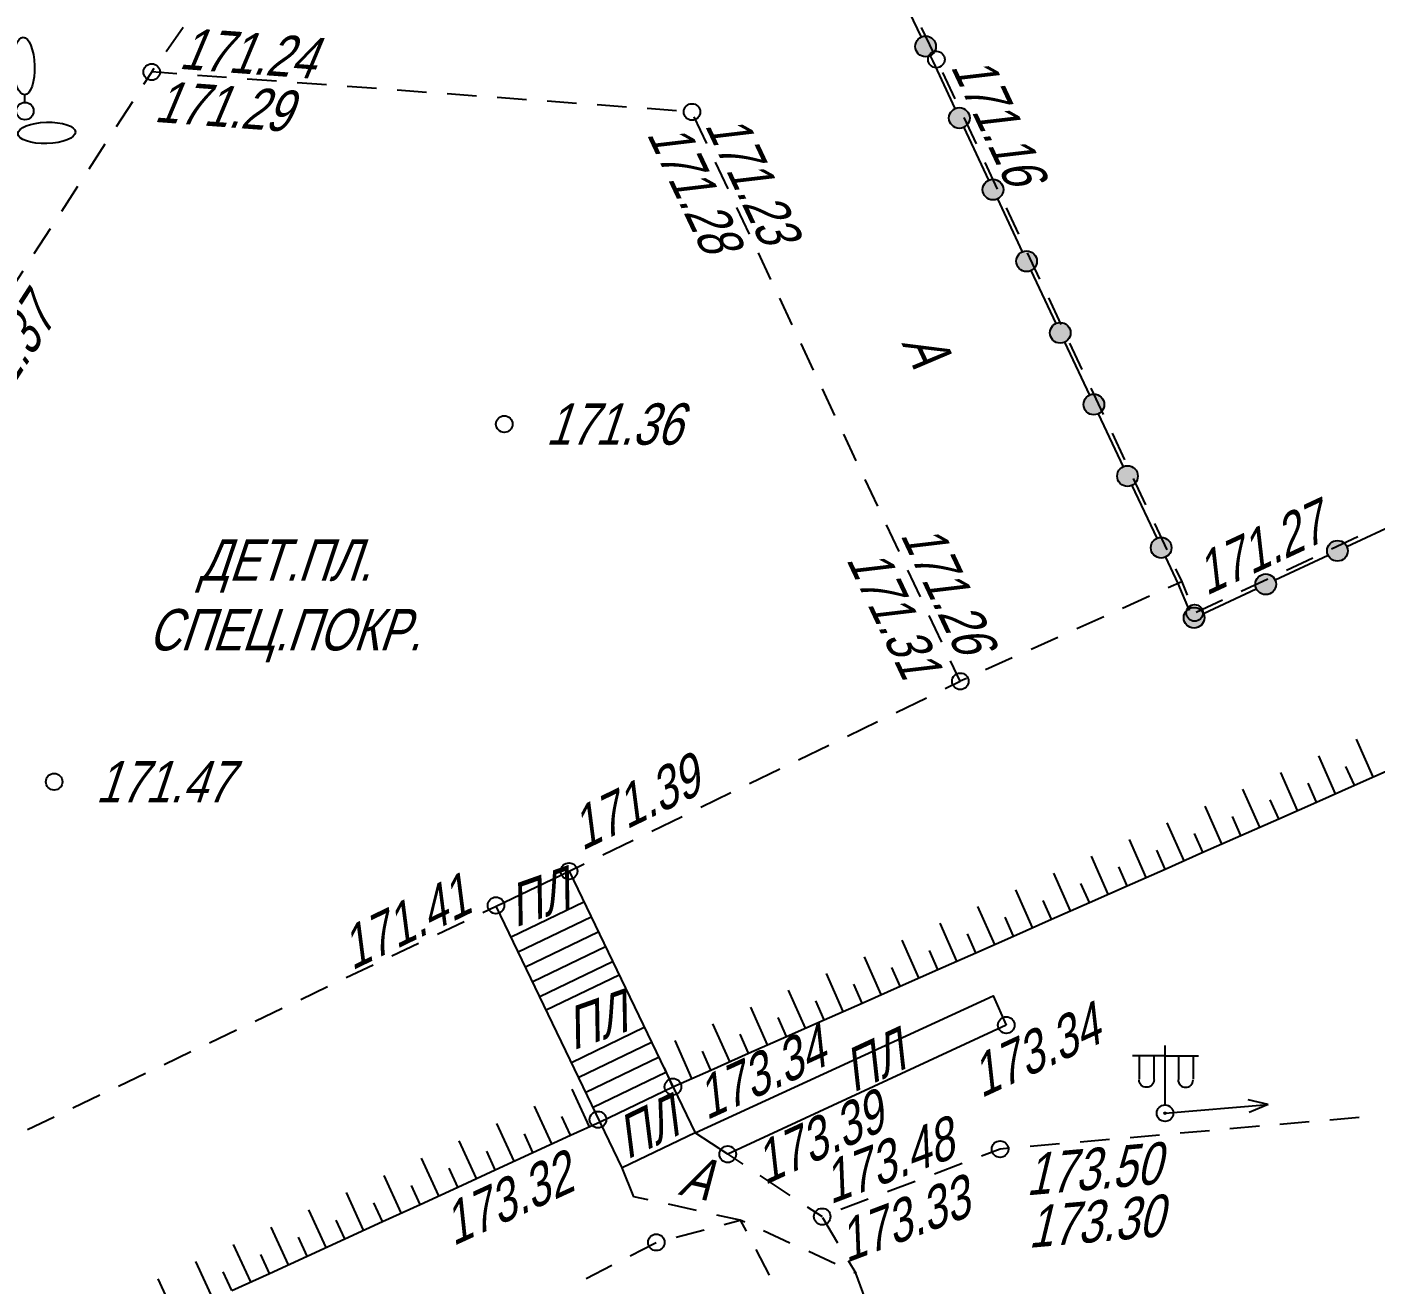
# Model space of a CAD drawing. Header units: metres. Extents: x -584 to -429, y 22748 to 22926.
# Drawn here: x -549.19 to -516.63, y 22834.98 to 22865.34 of the extents above; entities that cross this region are included whole.
import ezdxf

# ---------------------------------------------------------------- set-up
doc = ezdxf.new("R2010")
doc.units = ezdxf.units.M
doc.header["$MEASUREMENT"] = 0
for name, color, linetype, lineweight in [('Внутреннее заполнение', 7, 'Continuous', 25), ('Горизонтали', 7, 'Continuous', 25), ('Граница площадки', 7, 'Continuous', 25), ('Граница улицы', 7, 'Continuous', 25), ('Ограды', 7, 'Continuous', 25), ('Отдельно стоящее дерево', 7, 'Continuous', 25), ('Откосы', 7, 'Continuous', 25), ('Пояснительные подписи', 7, 'Continuous', 25), ('Фонари', 7, 'Continuous', 25)]:
    doc.layers.add(name, color=color, linetype=linetype, lineweight=lineweight)
doc.styles.add('Style-RUSSIAN_1251 I 0.32289', font='RUSSIAN_1251.shx', dxfattribs={"oblique": 18.5})

# ---------------------------------------------------------------- blocks, each defined once
blk = doc.blocks.new('msdElementTypeLineString_13')
at = {"layer": 'Откосы', "color": 7, "linetype": 'Continuous', "lineweight": 25}
for p, q in [((0, 20.464), (0.136, 20.129)), ((0.323, 19.666), (0.594, 18.996)), ((0.781, 18.532), (1.052, 17.863)), ((1.24, 17.399), (1.511, 16.729)), ((1.698, 16.266), (1.969, 15.596)), ((2.156, 15.133), (2.427, 14.463)), ((2.615, 14), (2.885, 13.33)), ((3.073, 12.866), (3.344, 12.197)), ((3.531, 11.733), (3.802, 11.064)), ((3.989, 10.6), (4.26, 9.93)), ((4.448, 9.467), (4.719, 8.797)), ((4.906, 8.334), (5.177, 7.664)), ((6.248, 4.921), (6.5, 4.244)), ((6.675, 3.776), (6.927, 3.099)), ((7.101, 2.63), (7.354, 1.953)), ((7.528, 1.485), (7.78, 0.808)), ((7.955, 0.339), (8.081, 0.001))]:
    blk.add_line(p, q, dxfattribs=at)
at = {"layer": 'Откосы', "color": 7, "linetype": 'Continuous', "lineweight": 25, "flags": 128}
for points in [[(5.364, 7.2), (5.571, 6.689), (5.633, 6.53)], [(5.814, 6.064), (6.011, 5.556), (6.073, 5.39)]]:
    blk.add_lwpolyline(points, dxfattribs=at)
blk = doc.blocks.new('FONAR6_1')
at = {"layer": 'Фонари', "color": 7, "linetype": 'Continuous', "lineweight": 25}
for p, q in [((0.004, 0.2), (0.004, 1.639)), ((0.004, 1.386), (-0.784, 1.386)), ((-0.627, 1.376), (-0.627, 0.821)), ((-0.273, 1.369), (-0.273, 0.814)), ((0.018, 1.386), (0.806, 1.386)), ((0.323, 1.369), (0.323, 0.814)), ((0.677, 1.376), (0.677, 0.821))]:
    blk.add_line(p, q, dxfattribs=at)
at = {"layer": 'Фонари', "color": 7, "linetype": 'Continuous', "lineweight": 25, "extrusion": (0, 0, -1)}
blk.add_arc((0.447, 0.807), 0.181, 180, 0, dxfattribs=at)
at = {"layer": 'Фонари', "color": 7, "linetype": 'Continuous', "lineweight": 25}
for centre, radius, start, end in [((0.497, 0.807), 0.181, 180, 0), ((0, 0), 0.2, 0, 360), ((0, 0), 0.02, 0, 360)]:
    blk.add_arc(centre, radius, start, end, dxfattribs=at)
blk = doc.blocks.new('STRFON_40')
at = {"layer": 'Фонари', "color": 7, "linetype": 'Continuous', "lineweight": 25, "flags": 128}
for points in [[(0, 0), (2.5, 0)], [(2.5, 0), (2.025, 0.157)], [(2.5, 0), (2.025, -0.156)]]:
    blk.add_lwpolyline(points, dxfattribs=at)
blk = doc.blocks.new('PIKET_123')
at = {"layer": 'Горизонтали', "color": 7, "linetype": 'Continuous', "lineweight": 25}
blk.add_arc((0, 0), 0.2, 0, 360, dxfattribs=at)
blk = doc.blocks.new('PIKET_124')
at = {"layer": 'Горизонтали', "color": 7, "linetype": 'Continuous', "lineweight": 25}
blk.add_arc((0, 0), 0.2, 0, 360, dxfattribs=at)
blk = doc.blocks.new('DEREVO_150')
at = {"layer": 'Отдельно стоящее дерево', "color": 7, "linetype": 'Continuous', "lineweight": 25, "flags": 128}
blk.add_lwpolyline([(-0.007, 0.21), (-0.007, 0.393)], dxfattribs=at)
at = {"layer": 'Отдельно стоящее дерево', "color": 7, "linetype": 'Continuous', "lineweight": 25}
blk.add_arc((0, 0), 0.21, 0, 360, dxfattribs=at)
blk.add_ellipse((-0.025, 1.088), major_axis=(-0.019, 0.695), ratio=0.369829, dxfattribs=at)
blk = doc.blocks.new('DEREVO_151')
at = {"layer": 'Отдельно стоящее дерево', "color": 7, "linetype": 'Continuous', "lineweight": 25, "flags": 128}
blk.add_lwpolyline([(-0.007, 0.21), (-0.007, 0.393)], dxfattribs=at)
at = {"layer": 'Отдельно стоящее дерево', "color": 7, "linetype": 'Continuous', "lineweight": 25}
blk.add_arc((0, 0), 0.21, 0, 360, dxfattribs=at)
blk.add_ellipse((-0.025, 1.088), major_axis=(-0.019, 0.695), ratio=0.369829, dxfattribs=at)
blk = doc.blocks.new('msdElementTypeShape')
at = {"layer": 'Граница площадки', "color": 7, "linetype": 'Continuous', "lineweight": 25}
for p, q in [((6.444, 14.141), (6.748, 13.506)), ((6.961, 13.054), (7.26, 12.417)), ((7.473, 11.964), (7.772, 11.327)), ((7.984, 10.875), (8.284, 10.238)), ((8.496, 9.785), (8.795, 9.148)), ((9.008, 8.696), (9.307, 8.059)), ((9.52, 7.606), (9.819, 6.969)), ((10.031, 6.516), (10.33, 5.879)), ((10.543, 5.427), (10.842, 4.79)), ((11.055, 4.337), (11.354, 3.7)), ((11.566, 3.248), (11.865, 2.611)), ((12.078, 2.158), (12.377, 1.521)), ((16.359, 1.544), (16.997, 1.842)), ((15.269, 1.035), (15.906, 1.333)), ((12.59, 1.068), (12.739, 0.75)), ((12.739, 0.75), (12.874, 0.425)), ((14.178, 0.526), (14.815, 0.824)), ((13.087, 0.017), (13.725, 0.315))]:
    blk.add_line(p, q, dxfattribs=at)
blk = doc.blocks.new('msdElementTypeShape_1')
at = {"layer": 'Ограды', "linetype": 'Continuous', "lineweight": 25}
h = blk.add_hatch(color=7, dxfattribs=at)
edge = h.paths.add_edge_path()
edge.add_arc((6.937, 14.067), 0.25, 0, 360)
h = blk.add_hatch(color=7, dxfattribs=at)
edge = h.paths.add_edge_path()
edge.add_arc((7.751, 12.338), 0.25, 0, 360)
h = blk.add_hatch(color=7, dxfattribs=at)
edge = h.paths.add_edge_path()
edge.add_arc((8.564, 10.608), 0.25, 0, 360)
h = blk.add_hatch(color=7, dxfattribs=at)
edge = h.paths.add_edge_path()
edge.add_arc((9.376, 8.879), 0.25, 0, 360)
h = blk.add_hatch(color=7, dxfattribs=at)
edge = h.paths.add_edge_path()
edge.add_arc((10.189, 7.149), 0.25, 0, 360)
h = blk.add_hatch(color=7, dxfattribs=at)
edge = h.paths.add_edge_path()
edge.add_arc((11.001, 5.419), 0.25, 0, 360)
h = blk.add_hatch(color=7, dxfattribs=at)
edge = h.paths.add_edge_path()
edge.add_arc((11.813, 3.689), 0.25, 0, 360)
h = blk.add_hatch(color=7, dxfattribs=at)
edge = h.paths.add_edge_path()
edge.add_arc((12.626, 1.959), 0.25, 0, 360)
h = blk.add_hatch(color=7, dxfattribs=at)
edge = h.paths.add_edge_path()
edge.add_arc((16.884, 1.884), 0.25, 0, 360)
h = blk.add_hatch(color=7, dxfattribs=at)
edge = h.paths.add_edge_path()
edge.add_arc((15.152, 1.076), 0.25, 0, 360)
h = blk.add_hatch(color=7, dxfattribs=at)
edge = h.paths.add_edge_path()
edge.add_arc((13.42, 0.268), 0.25, 0, 360)
at = {"layer": 'Ограды', "color": 7, "linetype": 'Continuous', "lineweight": 25}
for p, q in [((6.22, 15.566), (6.829, 14.293)), ((7.858, 12.112), (8.457, 10.835)), ((8.67, 10.382), (9.27, 9.105)), ((9.482, 8.653), (10.082, 7.375)), ((10.295, 6.923), (10.895, 5.645)), ((11.107, 5.193), (11.707, 3.916)), ((11.92, 3.463), (12.519, 2.186)), ((17.11, 1.99), (18.389, 2.587)), ((12.732, 1.733), (13.032, 1.095)), ((15.378, 1.182), (16.657, 1.778)), ((13.032, 1.095), (13.302, 0.443)), ((13.646, 0.374), (14.925, 0.97))]:
    blk.add_line(p, q, dxfattribs=at)
at = {"layer": 'Ограды', "color": 7, "linetype": 'Continuous', "lineweight": 25, "flags": 128}
blk.add_lwpolyline([(7.044, 13.842), (7.107, 13.709), (7.645, 12.565)], dxfattribs=at)
at = {"layer": 'Ограды', "color": 7, "linetype": 'Continuous', "lineweight": 25}
for centre in [(6.937, 14.067), (6.937, 14.067), (7.751, 12.338), (7.751, 12.338), (8.564, 10.608), (8.564, 10.608), (9.376, 8.879), (9.376, 8.879), (10.189, 7.149), (10.189, 7.149), (11.001, 5.419), (11.001, 5.419), (11.813, 3.689), (11.813, 3.689), (12.626, 1.959), (12.626, 1.959), (16.884, 1.884), (16.884, 1.884), (15.152, 1.076), (15.152, 1.076), (13.42, 0.268), (13.42, 0.268)]:
    blk.add_circle(centre, 0.25, dxfattribs=at)
blk = doc.blocks.new('msdElementTypeLine_2')
at = {"layer": 'Граница площадки', "color": 7, "linetype": 'Continuous', "lineweight": 25}
for p, q in [((9.083, 4.41), (9.449, 4.587)), ((7.902, 3.836), (8.633, 4.191)), ((6.721, 3.263), (7.452, 3.618)), ((5.54, 2.69), (6.271, 3.045)), ((4.359, 2.116), (5.09, 2.471)), ((3.178, 1.543), (3.909, 1.898)), ((1.997, 0.97), (2.728, 1.325)), ((0.816, 0.397), (1.547, 0.752)), ((0, 0.001), (0.366, 0.178))]:
    blk.add_line(p, q, dxfattribs=at)
blk = doc.blocks.new('PIKET_137')
at = {"layer": 'Горизонтали', "color": 7, "linetype": 'Continuous', "lineweight": 25}
blk.add_arc((0, 0), 0.2, 0, 360, dxfattribs=at)
blk = doc.blocks.new('PIKET_138')
at = {"layer": 'Горизонтали', "color": 7, "linetype": 'Continuous', "lineweight": 25}
blk.add_arc((0, 0), 0.2, 0, 360, dxfattribs=at)
blk = doc.blocks.new('PIKET_142')
at = {"layer": 'Горизонтали', "color": 7, "linetype": 'Continuous', "lineweight": 25}
blk.add_arc((0, 0), 0.2, 0, 360, dxfattribs=at)
blk = doc.blocks.new('PIKET_143')
at = {"layer": 'Горизонтали', "color": 7, "linetype": 'Continuous', "lineweight": 25}
blk.add_arc((0, 0), 0.2, 0, 360, dxfattribs=at)
blk = doc.blocks.new('PIKET_144')
at = {"layer": 'Горизонтали', "color": 7, "linetype": 'Continuous', "lineweight": 25}
blk.add_arc((0, 0), 0.2, 0, 360, dxfattribs=at)
blk = doc.blocks.new('msdElementTypeLineString_25')
at = {"layer": 'Откосы', "color": 7, "linetype": 'Continuous', "lineweight": 25}
for p, q in [((12.87, 49.343), (12.453, 50.252)), ((11.961, 48.926), (11.544, 49.835)), ((12.415, 49.135), (12.207, 49.589)), ((11.052, 48.51), (10.635, 49.419)), ((11.506, 48.718), (11.298, 49.172)), ((12.415, 49.135), (13.128, 49.462)), ((10.143, 48.093), (9.726, 49.002)), ((11.506, 48.718), (12.415, 49.135)), ((9.234, 47.676), (8.817, 48.585)), ((10.597, 48.301), (10.389, 48.756)), ((10.597, 48.301), (11.506, 48.718)), ((9.688, 47.884), (9.48, 48.339)), ((9.688, 47.884), (10.597, 48.301)), ((8.325, 47.259), (7.908, 48.168)), ((8.779, 47.467), (8.571, 47.922)), ((8.779, 47.467), (9.688, 47.884)), ((7.416, 46.842), (6.999, 47.751)), ((6.507, 46.425), (6.09, 47.334)), ((7.871, 47.051), (7.662, 47.505)), ((7.871, 47.051), (8.779, 47.467)), ((5.598, 46.009), (5.181, 46.918)), ((6.962, 46.634), (6.753, 47.088)), ((6.962, 46.634), (7.871, 47.051)), ((6.053, 46.217), (5.844, 46.672)), ((6.053, 46.217), (6.962, 46.634)), ((4.689, 45.592), (4.272, 46.501)), ((5.144, 45.8), (4.935, 46.255)), ((3.78, 45.175), (3.363, 46.084)), ((5.144, 45.8), (6.053, 46.217)), ((2.871, 44.758), (2.454, 45.667)), ((4.235, 45.383), (4.026, 45.838)), ((4.235, 45.383), (5.144, 45.8))]:
    blk.add_line(p, q, dxfattribs=at)
blk = doc.blocks.new('msdElementTypeLine_3')
at = {"layer": 'Граница улицы', "color": 7, "linetype": 'Continuous', "lineweight": 25}
for p, q in [((0.001, 1.508), (0.363, 1.269)), ((0.78, 0.993), (1.503, 0.515)), ((1.921, 0.24), (2.283, 0.001))]:
    blk.add_line(p, q, dxfattribs=at)
blk = doc.blocks.new('PIKET_165')
at = {"layer": 'Горизонтали', "color": 7, "linetype": 'Continuous', "lineweight": 25}
blk.add_arc((0, 0), 0.2, 0, 360, dxfattribs=at)
blk = doc.blocks.new('PIKET_170')
at = {"layer": 'Горизонтали', "color": 7, "linetype": 'Continuous', "lineweight": 25}
blk.add_arc((0, 0), 0.2, 0, 360, dxfattribs=at)
blk = doc.blocks.new('PIKET_171')
at = {"layer": 'Горизонтали', "color": 7, "linetype": 'Continuous', "lineweight": 25}
blk.add_arc((0, 0), 0.2, 0, 360, dxfattribs=at)
blk = doc.blocks.new('PIKET_172')
at = {"layer": 'Горизонтали', "color": 7, "linetype": 'Continuous', "lineweight": 25}
blk.add_arc((0, 0), 0.2, 0, 360, dxfattribs=at)
blk = doc.blocks.new('PIKET_173')
at = {"layer": 'Горизонтали', "color": 7, "linetype": 'Continuous', "lineweight": 25}
blk.add_arc((0, 0), 0.2, 0, 360, dxfattribs=at)
blk = doc.blocks.new('PIKET_174')
at = {"layer": 'Горизонтали', "color": 7, "linetype": 'Continuous', "lineweight": 25}
blk.add_arc((0, 0), 0.2, 0, 360, dxfattribs=at)
blk = doc.blocks.new('PIKET_191')
at = {"layer": 'Горизонтали', "color": 7, "linetype": 'Continuous', "lineweight": 25}
blk.add_arc((0, 0), 0.2, 0, 360, dxfattribs=at)
blk = doc.blocks.new('PIKET_192')
at = {"layer": 'Горизонтали', "color": 7, "linetype": 'Continuous', "lineweight": 25}
blk.add_arc((0, 0), 0.2, 0, 360, dxfattribs=at)
blk = doc.blocks.new('PIKET_193')
at = {"layer": 'Горизонтали', "color": 7, "linetype": 'Continuous', "lineweight": 25}
blk.add_arc((0, 0), 0.2, 0, 360, dxfattribs=at)
blk = doc.blocks.new('msdElementTypeLineString_32')
at = {"layer": 'Граница улицы', "color": 7, "linetype": 'Continuous', "lineweight": 25}
for p, q in [((10.513, 55.664), (10.171, 55.74)), ((11.684, 55.405), (11.001, 55.556)), ((11.189, 54.762), (11.866, 54.94)), ((13.939, 54.62), (13.302, 54.912)), ((10.083, 54.313), (10.706, 54.633)), ((13.111, 54.466), (13.439, 53.848)), ((15.029, 54.12), (14.393, 54.412)), ((9.015, 53.766), (9.638, 54.085))]:
    blk.add_line(p, q, dxfattribs=at)
at = {"layer": 'Граница улицы', "color": 7, "linetype": 'Continuous', "lineweight": 25, "flags": 128}
for points in [[(12.848, 55.121), (12.739, 55.171), (12.172, 55.297)], [(12.349, 55.068), (12.739, 55.171), (12.878, 54.908)], [(15.752, 53.279), (15.527, 53.891), (15.484, 53.911)]]:
    blk.add_lwpolyline(points, dxfattribs=at)
blk = doc.blocks.new('msdElementTypeLineString_37')
at = {"layer": 'Граница улицы', "color": 7, "linetype": 'Continuous', "lineweight": 25}
for p, q in [((11.767, 3.654), (11.058, 3.592)), ((12.974, 3.76), (12.265, 3.698)), ((8.146, 3.336), (7.438, 3.273)), ((9.353, 3.442), (8.644, 3.38)), ((10.56, 3.548), (9.851, 3.486)), ((5.733, 3.124), (5.024, 3.061)), ((6.94, 3.23), (6.231, 3.167)), ((3.379, 2.649), (2.714, 2.396)), ((2.247, 2.219), (1.581, 1.967)), ((1.114, 1.789), (0.449, 1.537)), ((0.011, 1.349), (0.374, 0.737)), ((0.628, 0.307), (0.81, 0))]:
    blk.add_line(p, q, dxfattribs=at)
at = {"layer": 'Граница улицы', "color": 7, "linetype": 'Continuous', "lineweight": 25, "flags": 128}
blk.add_lwpolyline([(4.526, 3.018), (4.298, 2.997), (3.847, 2.826)], dxfattribs=at)
blk = doc.blocks.new('msdElementTypeLineString_42')
at = {"layer": 'Граница улицы', "color": 7, "linetype": 'Continuous', "lineweight": 25}
for p, q in [((0.349, 15.214), (0.756, 15.797)), ((1.81, 14.583), (1.102, 14.635)), ((3.018, 14.494), (2.309, 14.546)), ((4.225, 14.404), (3.516, 14.457)), ((5.433, 14.315), (4.724, 14.367)), ((6.64, 14.225), (5.931, 14.278)), ((7.848, 14.136), (7.139, 14.188)), ((9.055, 14.047), (8.346, 14.099)), ((10.263, 13.957), (9.554, 14.01)), ((11.47, 13.868), (10.761, 13.92)), ((12.678, 13.778), (11.969, 13.831)), ((13.407, 12.993), (13.104, 13.636)), ((13.923, 11.898), (13.62, 12.541)), ((14.439, 10.803), (14.136, 11.446)), ((14.956, 9.708), (14.653, 10.35)), ((15.472, 8.612), (15.169, 9.255)), ((15.988, 7.517), (15.685, 8.16)), ((16.504, 6.422), (16.201, 7.065)), ((17.02, 5.327), (16.717, 5.97)), ((17.537, 4.231), (17.234, 4.874)), ((18.053, 3.136), (17.75, 3.779)), ((18.569, 2.041), (18.266, 2.684)), ((24.88, 2.402), (24.556, 2.256)), ((24.1, 2.052), (23.452, 1.76)), ((19.085, 0.946), (18.782, 1.589)), ((22.995, 1.556), (22.347, 1.265)), ((21.891, 1.06), (21.242, 0.769)), ((20.786, 0.564), (20.138, 0.273))]:
    blk.add_line(p, q, dxfattribs=at)
at = {"layer": 'Граница улицы', "color": 7, "linetype": 'Continuous', "lineweight": 25, "flags": 128}
for points in [[(0.603, 14.672), (0.001, 14.717), (0.062, 14.805)], [(19.682, 0.068), (19.531, 0), (19.298, 0.493)]]:
    blk.add_lwpolyline(points, dxfattribs=at)
blk = doc.blocks.new('msdElementTypeLineString_43')
at = {"layer": 'Граница площадки', "color": 7, "linetype": 'Continuous', "lineweight": 25}
for p, q in [((11.982, 27.207), (11.786, 26.905)), ((11.515, 26.486), (11.124, 25.882)), ((10.852, 25.463), (10.462, 24.859)), ((10.19, 24.44), (9.799, 23.836)), ((9.527, 23.417), (9.137, 22.814)), ((8.865, 22.394), (8.474, 21.791)), ((8.203, 21.371), (7.812, 20.768)), ((7.54, 20.348), (7.149, 19.745)), ((6.212, 18.304), (5.817, 17.704)), ((5.542, 17.286), (5.148, 16.685)), ((4.873, 16.267), (4.479, 15.667)), ((4.204, 15.249), (3.809, 14.648)), ((3.535, 14.23), (3.14, 13.629)), ((2.866, 13.212), (2.471, 12.611)), ((2.196, 12.193), (1.802, 11.592)), ((1.527, 11.175), (1.133, 10.574)), ((0.858, 10.156), (0.463, 9.555)), ((0.461, 8.106), (0.839, 7.495)), ((1.103, 7.07), (1.481, 6.459)), ((19.981, 6.903), (20.305, 7.058)), ((18.881, 6.379), (19.529, 6.688)), ((1.744, 6.034), (2.123, 5.423)), ((17.78, 5.855), (18.429, 6.164)), ((16.68, 5.332), (17.329, 5.641)), ((2.386, 4.998), (2.764, 4.387)), ((15.579, 4.808), (16.228, 5.117)), ((14.479, 4.284), (15.128, 4.593)), ((3.028, 3.962), (3.406, 3.351)), ((13.379, 3.76), (14.027, 4.069)), ((12.278, 3.236), (12.927, 3.545)), ((11.178, 2.713), (11.827, 3.021)), ((3.67, 2.926), (4.048, 2.315)), ((10.077, 2.189), (10.726, 2.498)), ((8.977, 1.665), (9.626, 1.974)), ((4.311, 1.89), (4.69, 1.279)), ((7.877, 1.141), (8.526, 1.45)), ((4.953, 0.854), (5.331, 0.243)), ((6.776, 0.617), (7.425, 0.926)), ((5.676, 0.093), (6.325, 0.402))]:
    blk.add_line(p, q, dxfattribs=at)
at = {"layer": 'Граница площадки', "color": 7, "linetype": 'Continuous', "lineweight": 25, "flags": 128}
for points in [[(6.878, 19.325), (6.563, 18.839), (6.486, 18.722)], [(0.189, 9.137), (0, 8.85), (0.197, 8.531)]]:
    blk.add_lwpolyline(points, dxfattribs=at)
blk = doc.blocks.new('msdElementTypeLineString_55')
at = {"layer": 'Откосы', "color": 7, "linetype": 'Continuous', "lineweight": 25}
for p, q in [((17.92, 8.484), (17.515, 9.398)), ((17.005, 8.079), (16.601, 8.994)), ((16.091, 7.675), (15.686, 8.59)), ((17.463, 8.282), (17.26, 8.739)), ((17.463, 8.282), (18.377, 8.686)), ((15.176, 7.27), (14.772, 8.185)), ((16.548, 7.877), (16.346, 8.334)), ((16.548, 7.877), (17.463, 8.282)), ((15.634, 7.473), (15.431, 7.93)), ((15.634, 7.473), (16.548, 7.877)), ((14.262, 6.866), (13.857, 7.781)), ((14.719, 7.068), (14.517, 7.525)), ((13.347, 6.461), (12.943, 7.376)), ((14.719, 7.068), (15.634, 7.473)), ((12.433, 6.057), (12.028, 6.972)), ((13.804, 6.664), (13.602, 7.121)), ((13.804, 6.664), (14.719, 7.068)), ((11.518, 5.652), (11.114, 6.567)), ((12.89, 6.259), (12.688, 6.717)), ((12.89, 6.259), (13.804, 6.664)), ((11.975, 5.855), (11.773, 6.312)), ((11.975, 5.855), (12.89, 6.259)), ((10.604, 5.248), (10.199, 6.163)), ((11.061, 5.45), (10.859, 5.908)), ((9.689, 4.844), (9.285, 5.758)), ((11.061, 5.45), (11.975, 5.855)), ((8.775, 4.439), (8.37, 5.354)), ((10.146, 5.046), (9.944, 5.503)), ((10.146, 5.046), (11.061, 5.45)), ((7.86, 4.035), (7.455, 4.949)), ((9.232, 4.641), (9.03, 5.099)), ((9.232, 4.641), (10.146, 5.046)), ((8.317, 4.237), (8.115, 4.694)), ((8.317, 4.237), (9.232, 4.641)), ((6.945, 3.63), (6.541, 4.545)), ((7.403, 3.832), (7.2, 4.29)), ((7.403, 3.832), (8.317, 4.237)), ((6.031, 3.226), (5.626, 4.14)), ((5.116, 2.821), (4.712, 3.736)), ((6.488, 3.428), (6.286, 3.885)), ((6.488, 3.428), (7.403, 3.832)), ((4.202, 2.417), (3.797, 3.331)), ((5.574, 3.023), (5.371, 3.481)), ((5.574, 3.023), (6.488, 3.428)), ((4.659, 2.619), (4.457, 3.076)), ((4.659, 2.619), (5.574, 3.023)), ((3.287, 2.012), (2.883, 2.927)), ((3.745, 2.214), (3.542, 2.672)), ((3.745, 2.214), (4.659, 2.619)), ((2.373, 1.608), (1.968, 2.522)), ((1.458, 1.203), (1.054, 2.118)), ((2.83, 1.81), (2.628, 2.267)), ((2.83, 1.81), (3.745, 2.214)), ((1.915, 1.405), (1.713, 1.863)), ((1.915, 1.405), (2.83, 1.81)), ((1.001, 1.001), (0.799, 1.458)), ((1.001, 1.001), (1.915, 1.405))]:
    blk.add_line(p, q, dxfattribs=at)

msp = doc.modelspace()

# ---------------------------------------------------------------- linework, layer by layer
at = {"layer": 'Внутреннее заполнение', "color": 7, "linetype": 'Continuous', "lineweight": 25}
for p, q in [((-537.497, 22843.362), (-535.739, 22844.208)), ((-537.323, 22843.002), (-535.565, 22843.848)), ((-537.15, 22842.641), (-535.392, 22843.487)), ((-536.976, 22842.281), (-535.218, 22843.127)), ((-536.803, 22841.92), (-535.045, 22842.767)), ((-535.864, 22839.971), (-534.106, 22840.818)), ((-535.691, 22839.611), (-533.933, 22840.457)), ((-535.517, 22839.25), (-533.759, 22840.097))]:
    msp.add_line(p, q, dxfattribs=at)
at = {"layer": 'Граница площадки', "color": 7, "linetype": 'Continuous', "lineweight": 25}
for p, q in [((-536.647, 22841.597), (-534.889, 22842.444)), ((-536.038, 22840.332), (-534.28, 22841.178)), ((-535.347, 22838.897), (-533.589, 22839.743)), ((-534.529, 22837.088), (-534.811, 22837.784))]:
    msp.add_line(p, q, dxfattribs=at)
at = {"layer": 'Граница площадки', "color": 7, "linetype": 'Continuous', "lineweight": 25, "flags": 128}
for points in [[(-533.054, 22838.631), (-534.811, 22837.784), (-537.854, 22844.104), (-536.096, 22844.95), (-533.054, 22838.631)], [(-525.537, 22841.232), (-532.264, 22838.113), (-533.054, 22838.631), (-525.853, 22841.936), (-525.537, 22841.232)]]:
    msp.add_lwpolyline(points, dxfattribs=at)

# ---------------------------------------------------------------- block references
at = {"layer": 'Горизонтали', "color": 7, "linetype": 'Continuous', "lineweight": 25}
for name, p in [('PIKET_137', (-527.223, 22864.555)), ('PIKET_142', (-546.177, 22864.253)), ('PIKET_143', (-533.128, 22863.287)), ('PIKET_123', (-537.663, 22855.749)), ('PIKET_138', (-520.987, 22851.188)), ('PIKET_144', (-526.647, 22849.536)), ('PIKET_124', (-548.535, 22847.11)), ('PIKET_192', (-536.096, 22844.95)), ('PIKET_193', (-537.863, 22844.123)), ('PIKET_165', (-525.537, 22841.232)), ('PIKET_172', (-533.589, 22839.743)), ('PIKET_171', (-535.4, 22838.949)), ('PIKET_191', (-532.264, 22838.113)), ('PIKET_174', (-525.685, 22838.236)), ('PIKET_173', (-529.982, 22836.606)), ('PIKET_170', (-533.989, 22835.984))]:
    msp.add_blockref(name, p, dxfattribs=at)
at = {"layer": 'Граница площадки', "color": 7, "linetype": 'Continuous', "lineweight": 25}
for name, p in [('msdElementTypeShape', (-534.037, 22851.188)), ('msdElementTypeLineString_43', (-558.159, 22837.046)), ('msdElementTypeLine_2', (-536.096, 22844.949))]:
    msp.add_blockref(name, p, dxfattribs=at)
at = {"layer": 'Граница улицы', "color": 7, "linetype": 'Continuous', "lineweight": 25}
for name, p in [('msdElementTypeLineString_42', (-546.178, 22849.536)), ('msdElementTypeLineString_37', (-529.983, 22835.239)), ('msdElementTypeLine_3', (-532.265, 22836.605)), ('msdElementTypeLineString_32', (-544.7, 22781.348))]:
    msp.add_blockref(name, p, dxfattribs=at)
at = {"layer": 'Ограды', "color": 7, "linetype": 'Continuous', "lineweight": 25}
msp.add_blockref('msdElementTypeShape_1', (-534.421, 22850.803), dxfattribs=at)
at = {"layer": 'Отдельно стоящее дерево', "color": 7, "linetype": 'Continuous', "lineweight": 25}
msp.add_blockref('DEREVO_151', (-549.24, 22863.309), dxfattribs=at)
at = {"layer": 'Отдельно стоящее дерево', "color": 7, "linetype": 'Continuous', "lineweight": 25, "rotation": 270}
msp.add_blockref('DEREVO_150', (-549.803, 22862.756), dxfattribs=at)
at = {"layer": 'Откосы', "color": 7, "linetype": 'Continuous', "lineweight": 25}
for name, p in [('msdElementTypeLineString_55', (-534.59, 22838.742)), ('msdElementTypeLineString_25', (-548.475, 22789.435)), ('msdElementTypeLineString_13', (-552.678, 22816.583))]:
    msp.add_blockref(name, p, dxfattribs=at)
at = {"layer": 'Фонари', "color": 7, "linetype": 'Continuous', "lineweight": 25}
msp.add_blockref('FONAR6_1', (-521.701, 22839.104), dxfattribs=at)
at = {"layer": 'Фонари', "color": 7, "linetype": 'Continuous', "lineweight": 25, "xscale": 1.000001307226146, "yscale": 1.000001307226146, "zscale": 1.000001307226146, "rotation": 4.806781172955808}
msp.add_blockref('STRFON_40', (-521.701, 22839.104), dxfattribs=at)

# ---------------------------------------------------------------- texts
at = {"layer": 'Горизонтали', "color": 7, "linetype": 'Continuous', "lineweight": 25, "style": 'Style-RUSSIAN_1251 I 0.32289', "oblique": 18.5, "width": 0.8}
for s, rotation, p in [('171.24', 355.7651, (-545.535, 22864.33)), ('171.16', 295.1561, (-526.888, 22864.385)), ('171.29', 355.7651, (-546.135, 22863.049)), ('171.23', 295.2356, (-532.827, 22862.971)), ('171.28', 295.2356, (-534.23, 22862.757)), ('171.37', 57.0738, (-550.218, 22855.596)), ('171.27', 25.013, (-520.704, 22851.595)), ('171.26', 295.2356, (-528.103, 22853.073)), ('171.31', 295.2356, (-529.411, 22852.484)), ('171.39', 25.8917, (-535.779, 22845.434)), ('171.41', 25.8917, (-541.339, 22842.546)), ('173.34', 24.877, (-526.14, 22839.462)), ('173.34', 24.6339, (-532.775, 22838.929)), ('173.39', 24.877, (-531.368, 22837.361)), ('173.48', 20.7789, (-529.78, 22836.9)), ('173.32', 24.6339, (-538.893, 22835.889)), ('173.50', 5.0234, (-525.051, 22837.117)), ('173.33', 20.7789, (-529.397, 22835.486)), ('173.30', 5.0234, (-524.997, 22835.85))]:
    msp.add_text(s, height=1, rotation=rotation, dxfattribs=at).set_placement(p)
for s, p in [('171.36', (-536.663, 22855.249)), ('171.47', (-547.535, 22846.61))]:
    msp.add_text(s, height=1, dxfattribs=at).set_placement(p)
at = {"layer": 'Граница площадки', "color": 7, "linetype": 'Continuous', "lineweight": 25, "style": 'Style-RUSSIAN_1251 I 0.32289', "oblique": 18.5, "width": 0.8}
msp.add_text('СПЕЦ.ПОКР.', height=1, dxfattribs=at).set_placement((-546.267, 22850.281))
for rotation, p in [(19.4509, (-537.392, 22843.588)), (19.4509, (-536.003, 22840.618)), (24.877, (-529.23, 22839.594)), (25.7074, (-534.693, 22837.978))]:
    msp.add_text('ПЛ', height=1, rotation=rotation, dxfattribs=at).set_placement(p)
at = {"layer": 'Граница улицы', "color": 7, "linetype": 'Continuous', "lineweight": 25, "style": 'Style-RUSSIAN_1251 I 0.32289', "oblique": 18.5, "width": 0.8}
for rotation, p in [(295.2356, (-528.073, 22857.708)), (347.506, (-533.476, 22837.145))]:
    msp.add_text('А', height=1, rotation=rotation, dxfattribs=at).set_placement(p)
at = {"layer": 'Пояснительные подписи', "color": 7, "linetype": 'Continuous', "lineweight": 25, "style": 'Style-RUSSIAN_1251 I 0.32289', "oblique": 18.5, "width": 0.8}
msp.add_text('ДЕТ.ПЛ.', height=1, dxfattribs=at).set_placement((-545.047, 22851.964))

doc.saveas('drawing.dxf')
